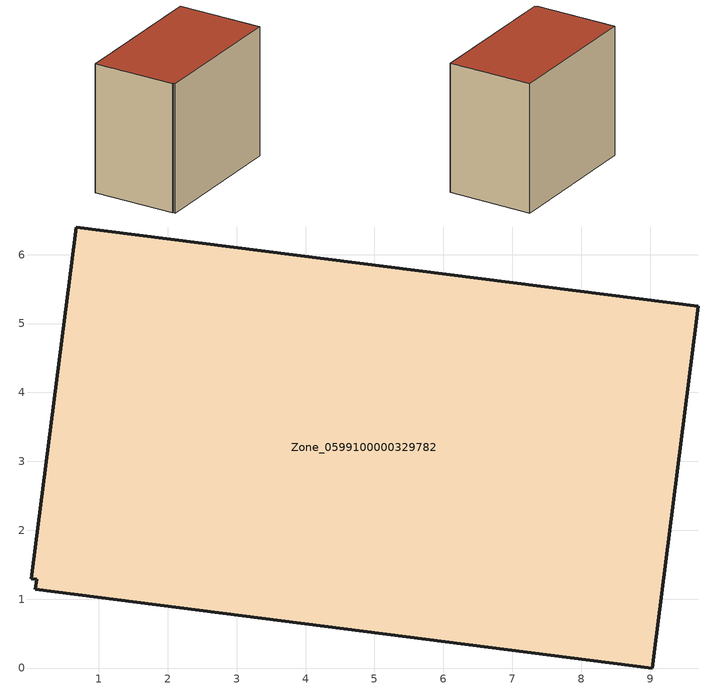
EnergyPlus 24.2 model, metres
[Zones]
Zone_0599100000329782
 floor ground (C_G): 0.1,1.29 0.02,1.29 0.67,6.4 9.7,5.25 9.03,0 0.08,1.14 z0
 wall outside (C_F): 9.03,0 9.7,5.25 0.67,6.4 0.02,1.29 0.1,1.29 0.08,1.14 9.03,0 z0:8.06
 roof outside (C_R): 0.1,1.29 0.08,1.14 9.03,0 9.7,5.25 0.67,6.4 0.02,1.29 z8.06
[BUILDING]
Pand.0599100000329782: North Axis=0; Terrain=City; Loads Convergence Tolerance Value=0.04; Temperature Convergence Tolerance Value=0.4; Solar Distribution=FullExterior; Maximum Number of Warmup Days=25; Minimum Number of Warmup Days=1
[Site:Location]
Rotterdam.The.Hague.AP_ZH_NLD Design_Conditions: Latitude=51.96; Longitude=4.45; Time Zone=1; Elevation=-4.5
[SITE:GROUNDTEMPERATURE:BUILDINGSURFACE]
18, 18, 18, 18, 18, 18, 18, 18, 18, 18, 18, 18
[MATERIAL] Thermal Absorptance=0.9; Solar Absorptance=0.7; Visible Absorptance=0.7
Name | Roughness | Thickness | Conductivity | Density | Specific Heat
G.TC.1975-1991 | MediumSmooth | 0.15 | 0.288461 | 540 | 1210
F.TC.1975-1991 | Rough | 0.3 | 0.230769 | 1920 | 840
R.TC.1975-1991 | MediumRough | 0.2 | 0.153846 | 1500 | 1000
[CONSTRUCTION]
C_G: G.TC.1975-1991
C_F: F.TC.1975-1991
C_R: R.TC.1975-1991
[ZONE]
Zone_0599100000329782: Type=1; Multiplier=1; Ceiling Height=Autocalculate; Volume=Autocalculate; Floor Area=autocalculate; Part of Total Floor Area=Yes
[ZONEINFILTRATION:DESIGNFLOWRATE]
Infil_Zone_0599100000329782: Zone or ZoneList or Space or SpaceList=Zone_0599100000329782; Schedule=AlwaysOn; Design Flow Rate Calculation Method=Flow/Area; Flow Rate per Floor Area=0.003; Constant Term Coefficient=1; Temperature Term Coefficient=0; Velocity Term Coefficient=0; Velocity Squared Term Coefficient=0
[HVACTEMPLATE:ZONE:IDEALLOADSAIRSYSTEM]
Zone_0599100000329782: Maximum Heating Supply Air Temperature=50; Minimum Cooling Supply Air Temperature=13; Maximum Heating Supply Air Humidity Ratio=0.0156; Minimum Cooling Supply Air Humidity Ratio=0.0077; Heating Limit=NoLimit; Cooling Limit=NoLimit; Dehumidification Control Type=ConstantSensibleHeatRatio; Cooling Sensible Heat Ratio=0.7; Dehumidification Setpoint=60; Humidification Control Type=None; Humidification Setpoint=30; Outdoor Air Method=None; Outdoor Air Flow Rate per Person=0.00944; Outdoor Air Flow Rate per Zone Floor Area=0; Outdoor Air Flow Rate per Zone=0; Demand Controlled Ventilation Type=None; Outdoor Air Economizer Type=NoEconomizer; Heat Recovery Type=None; Sensible Heat Recovery Effectiveness=0.7; Latent Heat Recovery Effectiveness=0.65
[ZONECONTROL:THERMOSTAT]
ThermostatControl_Zone_0599100000329782: Zone or ZoneList=Zone_0599100000329782; Control Type Schedule=DualSetpointControlType; Control 1=Thermostat_Zone_0599100000329782; Temperature Difference Between Cutout And Setpoint=0
[THERMOSTATSETPOINT:DUALSETPOINT]
Thermostat_Zone_0599100000329782: Heating Setpoint Temperature Schedule=HeatingSetpoint_Zone_0599100000329782; Cooling Setpoint Temperature Schedule=CoolingSetpoint_Zone_0599100000329782
[SCHEDULE:COMPACT]
HeatingSetpoint_Zone_0599100000329782: Through: 12/31, For: AllDays, Until: 24:00, 21
CoolingSetpoint_Zone_0599100000329782: Through: 12/31, For: AllDays, Until: 24:00, 24
DualSetpointControlType: Through: 12/31, For: AllDays, Until: 24:00, 4
AlwaysOn: Through: 12/31, For: AllDays, Until: 24:00, 1
